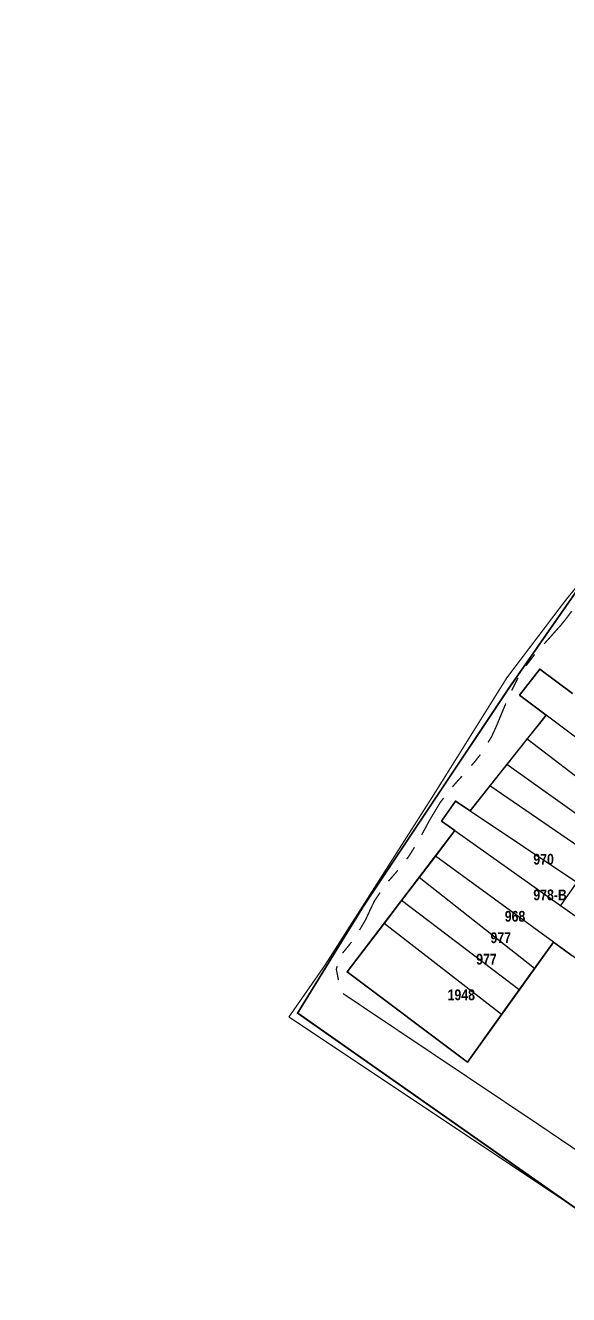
# Model space of a CAD drawing. Extents: x 203136 to 205923, y 4839890 to 4842982.
# Drawn here: x 203676.3 to 203752.4, y 4841723.2 to 4841901 of the extents above; entities that cross this region are included whole.
import ezdxf
from ezdxf.enums import TextEntityAlignment as Align

# ---------------------------------------------------------------- set-up
doc = ezdxf.new("R2010")
doc.units = 0
doc.header["$LTSCALE"] = 1.5
doc.header["$MEASUREMENT"] = 0
for name, color, linetype in [('CD_MALHA_LOTES', 40, 'CONTINUOUS'), ('LM-LIM-SETOR-FISCAL', 7, 'CONTINUOUS'), ('RU-QUADRAS', 210, 'CONTINUOUS'), ('SV-EIXO-RUA-N-PAV', 6, 'CONTINUOUS'), ('SV-EIXO-RUA-PAV', 20, 'CONTINUOUS'), ('SV-RUA-PAVIM-S-GUIA-C-GUIA', 7, 'CONTINUOUS'), ('Th_NmrPort', 1, 'CONTINUOUS')]:
    doc.layers.add(name, color=color, linetype=linetype)
doc.styles.get("Standard").update_dxf_attribs({"font": 'swisscbo.ttf'})
doc.linetypes.add('Limite', pattern='A,20,-3,[130,ltypeshp.shx,S=6.35,R=0,X=0,Y=0],-3,20', length=46)

msp = doc.modelspace()

# ---------------------------------------------------------------- linework, layer by layer
at = {"layer": 'CD_MALHA_LOTES', "linetype": 'Continuous'}
for p, q in [((203748.31, 4841810.82), (203745.49, 4841807.17)), ((203752.88, 4841807.4), (203748.31, 4841810.82)), ((203745.49, 4841807.17), (203749.19, 4841804.39)), ((203749.19, 4841804.39), (203746.54, 4841801.05)), ((203760.4, 4841795.94), (203749.19, 4841804.39)), ((203746.54, 4841801.05), (203743.69, 4841797.44)), ((203746.54, 4841801.05), (203757.73, 4841792.5)), ((203743.69, 4841797.44), (203741.34, 4841794.48)), ((203755.22, 4841789.26), (203743.69, 4841797.44)), ((203741.34, 4841794.48), (203738.55, 4841790.96)), ((203760.46, 4841781.33), (203741.34, 4841794.48)), ((203736.5, 4841792.32), (203734.54, 4841789.53)), ((203738.55, 4841790.96), (203736.5, 4841792.32)), ((203738.55, 4841790.96), (203753.5, 4841781)), ((203734.54, 4841789.53), (203736.41, 4841788.2)), ((203736.41, 4841788.2), (203733.7, 4841784.64)), ((203736.41, 4841788.2), (203751.22, 4841777.72)), ((203733.7, 4841784.64), (203731.42, 4841781.63)), ((203750.24, 4841772.57), (203733.7, 4841784.64)), ((203731.42, 4841781.63), (203728.98, 4841778.43)), ((203747.58, 4841768.87), (203731.42, 4841781.63)), ((203753.5, 4841781), (203751.22, 4841777.72)), ((203728.98, 4841778.43), (203726.53, 4841775.21)), ((203745.45, 4841765.9), (203728.98, 4841778.43)), ((203751.22, 4841777.72), (203755.61, 4841774.61)), ((203726.53, 4841775.21), (203721.35, 4841768.4)), ((203742.97, 4841762.45), (203726.53, 4841775.21)), ((203747.58, 4841768.87), (203750.24, 4841772.57)), ((203750.24, 4841772.57), (203752.8, 4841770.71)), ((203721.35, 4841768.4), (203738.18, 4841755.79)), ((203745.45, 4841765.9), (203747.58, 4841768.87)), ((203742.97, 4841762.45), (203745.45, 4841765.9)), ((203738.18, 4841755.79), (203742.97, 4841762.45))]:
    msp.add_line(p, q, dxfattribs=at)
for p in [(203748.31, 4841810.82), (203749.19, 4841804.39), (203746.54, 4841801.05), (203746.54, 4841801.05), (203743.69, 4841797.44), (203741.34, 4841794.48), (203741.34, 4841794.48), (203736.5, 4841792.32), (203738.55, 4841790.96), (203733.7, 4841784.64), (203733.7, 4841784.64), (203731.42, 4841781.63), (203731.42, 4841781.63), (203728.98, 4841778.43), (203728.98, 4841778.43), (203751.22, 4841777.72), (203726.53, 4841775.21), (203726.53, 4841775.21), (203750.24, 4841772.57), (203721.35, 4841768.4), (203747.58, 4841768.87), (203745.45, 4841765.9), (203742.97, 4841762.45)]:
    msp.add_point(p, dxfattribs=at)
at = {"layer": 'LM-LIM-SETOR-FISCAL', "linetype": 'Limite', "ltscale": 0.1, "flags": 128}
msp.add_lwpolyline([(203469.377234, 4841362.89061, 0.25, 0.25, 0), (203519.491753, 4841421.251163, 0.25, 0.25, 0), (203539.040039, 4841445.453803, 0.25, 0.25, 0), (203552.611299, 4841461.387824, 0.25, 0.25, 0), (203566.238133, 4841484.68956, 0.25, 0.25, 0), (203609.99, 4841529.19, 0.25, 0.25, 0), (203632, 4841555.03, 0.25, 0.25, 0), (203660.44, 4841587.64, 0.25, 0.25, 0), (203674.06, 4841602.04, 0.25, 0.25, 0), (203710.04, 4841645.13, 0.25, 0.25, 0), (203742.06, 4841682.63, 0.25, 0.25, 0), (203749.59, 4841692.3, 0.25, 0.25, 0), (203765.8, 4841714.59, 0.25, 0.25, 0), (203770.437717, 4841723.305383, 0.25, 0.25, 0), (203714.413653, 4841762.64358, 0.25, 0.25, 0), (203723.585168, 4841777.541949, 0.25, 0.25, 0), (203744.064325, 4841808.260684, 0.25, 0.25, 0), (203754.769339, 4841823.620052, 0.25, 0.25, 0), (203763.612611, 4841832.928759, 0.25, 0.25, 0), (203773.572638, 4841842.432366, 0.25, 0.25, 0), (203784.091768, 4841852.942481, 0.25, 0.25, 0), (203799.86552, 4841866.904972, 0.25, 0.25, 0), (203809.371409, 4841877.624378, 0.25, 0.25, 0), (203820.293068, 4841888.950542, 0.25, 0.25, 0), (203834.046268, 4841882.073942, 0.25, 0.25, 0), (204046.7661, 4842201.182221, 0.25, 0.25, 0), (204178.512752, 4842399.235913, 0.25, 0.25, 0), (204339.269682, 4842642.311478, 0.25, 0.25, 0), (204394.703106, 4842727.956118, 0.25, 0.25, 0), (204455.679872, 4842818.312599, 0.25, 0.25, 0), (204552.409898, 4842958.280115, 0.18, 0.18, 0), (204552.411197, 4842958.281995, 0.25, 0.25, 0), (204552.409898, 4842958.280115, 0.25, 0.25, 0), (204552.41, 4842958.28, 0.25, 0.25, 0), (204636.88, 4842865.48, 0.25, 0.25, 0), (204802.20702, 4842671.508044, 0.25, 0.25, 0), (204837.727029, 4842630.149129, 0.25, 0.25, 0), (205008.271732, 4842430.409897, 0.25, 0.25, 0), (205138.673959, 4842279.328213, 0.25, 0.25, 0), (205174.437256, 4842238.699161, 0.25, 0.25, 0), (205203.631784, 4842204.152303, 0.25, 0.25, 0), (205240.124945, 4842163.766539, 0.25, 0.25, 0), (205267.85, 4842136.34, 0.25, 0.25, 0), (205295.915353, 4842071.881893, 0.25, 0.25, 0), (205307.647026, 4842046.742594, 0.25, 0.25, 0), (205351.13, 4841954.04, 0.25, 0.25, 0), (205379.26, 4841896.27, 0.25, 0.25, 0), (205405.061808, 4841844.580735, 0.25, 0.25, 0), (205438.77, 4841777.24, 0.25, 0.25, 0), (205460.65, 4841701.79, 0.25, 0.25, 0), (205500.37, 4841613.55, 0.25, 0.25, 0), (205574.15, 4841463.73, 0.25, 0.25, 0), (205576.19, 4841458.65, 0.25, 0.25, 0), (205586.52, 4841433.19, 0.25, 0.25, 0), (205615.29, 4841364.14, 0.25, 0.25, 0), (205647.73668, 4841231.470751, 0.25, 0.25, 0), (205655.460047, 4841210.753747, 0.25, 0.25, 0), (205675.209194, 4841159.41187, 0.25, 0.25, 0), (205690.04619, 4841124.071091, 0.25, 0.25, 0), (205704.679922, 4841088.324092, 0.25, 0.25, 0), (205713.35, 4841065.22, 0.25, 0.25, 0), (205719.94, 4841049.35, 0.25, 0.25, 0), (205719.957412, 4841049.304741, 0, 0, 0), (205790.360912, 4840892.191443, 0, 0, 0)], format="xyseb", dxfattribs=at)
at = {"layer": 'RU-QUADRAS', "color": 6, "linetype": 'Continuous'}
msp.add_lwpolyline([(203759.55, 4841765.78), (203750.24, 4841772.57), (203738.18, 4841755.79), (203721.35, 4841768.4), (203736.41, 4841788.2), (203734.54, 4841789.53), (203736.5, 4841792.32), (203738.55, 4841790.96), (203749.19, 4841804.39), (203745.49, 4841807.17), (203748.31, 4841810.82), (203752.88, 4841807.4)], dxfattribs=at)
at = {"layer": 'SV-EIXO-RUA-N-PAV', "const_width": 0.18, "flags": 128}
msp.add_lwpolyline([(203762.5591, 4841833.5902), (203751.818501, 4841820.3139), (203743.723376, 4841809.632006), (203733.407877, 4841793.127207), (203718.278478, 4841769.401558), (203713.195594, 4841762.099)], dxfattribs=at)
at = {"layer": 'SV-EIXO-RUA-PAV', "const_width": 0.18}
msp.add_lwpolyline([(203713.195594, 4841762.099), (203718.6708, 4841758.4484), (203819.801783, 4841691.0189), (203924.608837, 4841621.1384), (203982.867673, 4841582.775028), (204024.317884, 4841554.89701), (204047.25663, 4841539.716778), (204184.483112, 4841447.8663), (204230.965896, 4841416.8737), (204316.37469, 4841359.9271), (204340.8024, 4841343.6398), (204391.414581, 4841309.998544), (204408.223744, 4841298.6864), (204430.382008, 4841283.9123), (204456.732906, 4841266.3427), (204609.65364, 4841164.120225), (204616.269943, 4841159.644491), (204624.637621, 4841154.19577), (204631.837716, 4841149.525438), (204636.861682, 4841146.2412)], dxfattribs=at)
at = {"layer": 'SV-RUA-PAVIM-S-GUIA-C-GUIA', "const_width": 0.18}
for points in [[(203752.796254, 4841818.940245), (203752.207491, 4841818.15219)], [(203751.576014, 4841817.355889), (203751.27, 4841816.97)], [(203752.207491, 4841818.15219), (203751.576014, 4841817.355889)], [(203751.27, 4841816.97), (203749.59798, 4841815.101334)], [(203749.270066, 4841814.734854), (203748.928167, 4841814.358814)], [(203749.59798, 4841815.101334), (203749.270066, 4841814.734854)], [(203747.593749, 4841812.869824), (203746.378787, 4841811.281155)], [(203745.247015, 4841809.550625), (203744.375575, 4841807.828433)], [(203745.283625, 4841809.610151), (203745.247015, 4841809.550625)], [(203743.176986, 4841805.079468), (203742.964396, 4841804.574401)], [(203743.564934, 4841806.001149), (203743.176986, 4841805.079468)], [(203742.409219, 4841803.232713), (203742.180218, 4841802.679289)], [(203742.964396, 4841804.574401), (203742.409219, 4841803.232713)], [(203741.545827, 4841801.317727), (203741.072696, 4841800.553338)], [(203741.588497, 4841801.409306), (203741.545827, 4841801.317727)], [(203742.180218, 4841802.679289), (203741.588497, 4841801.409306)], [(203739.134352, 4841797.759913), (203738.743094, 4841797.312951)], [(203739.38743, 4841798.07736), (203739.134352, 4841797.759913)], [(203740.010803, 4841798.859285), (203739.38743, 4841798.07736)], [(203737.41244, 4841795.819937), (203736.907454, 4841795.261839)], [(203736.907454, 4841795.261839), (203736.084155, 4841794.324792)], [(203734.845971, 4841792.754682), (203734.4, 4841792.18)], [(203734.4, 4841792.18), (203733.231043, 4841790.231121)], [(203732.859585, 4841789.611829), (203732.257675, 4841788.484621)], [(203733.231043, 4841790.231121), (203732.859585, 4841789.611829)], [(203732.150453, 4841788.283825), (203731.781411, 4841787.605324)], [(203732.257675, 4841788.484621), (203732.150453, 4841788.283825)], [(203730.777572, 4841785.876453), (203730.249994, 4841785.026947)], [(203729.96, 4841784.56), (203729.679521, 4841784.20768)], [(203730.249994, 4841785.026947), (203729.96, 4841784.56)], [(203728.092448, 4841782.214101), (203727.12898, 4841781.128031)], [(203728.433863, 4841782.642964), (203728.092448, 4841782.214101)], [(203725.189413, 4841778.386802), (203724.912948, 4841777.811699)], [(203725.392189, 4841778.686554), (203725.189413, 4841778.386802)], [(203725.952501, 4841779.514835), (203725.392189, 4841778.686554)], [(203724.537794, 4841777.031303), (203724.061552, 4841776.002028)], [(203724.912948, 4841777.811699), (203724.537794, 4841777.031303)], [(203723.904446, 4841775.662483), (203723.079908, 4841774.261201)], [(203724.061552, 4841776.002028), (203723.904446, 4841775.662483)], [(203721.598886, 4841772.137688), (203720.708092, 4841771.050571)], [(203721.965592, 4841772.605658), (203721.598886, 4841772.137688)], [(203719.96537, 4841769.203506), (203719.824974, 4841768.821547)], [(203719.824974, 4841768.821547), (203720.133234, 4841767.2586)], [(203720.773904, 4841765.397758), (203720.800189, 4841765.356344)]]:
    msp.add_lwpolyline(points, dxfattribs=at)
at = {"layer": 'SV-RUA-PAVIM-S-GUIA-C-GUIA', "linetype": 'Continuous', "const_width": 0.18, "flags": 128}
msp.add_lwpolyline([(203823.751872, 4841696.358943), (203798.35, 4841713.35), (203775.598116, 4841728.812831), (203770.058029, 4841732.194165), (203748.06, 4841747.09), (203720.800189, 4841765.356344)], dxfattribs=at)

# ---------------------------------------------------------------- texts
at = {"layer": 'Th_NmrPort', "color": 1}
for s, p in [('970', (203747.418554, 4841784.197271)), ('978-B', (203747.418554, 4841779.197271)), ('968', (203743.418554, 4841776.197271)), ('977', (203741.418554, 4841773.197271)), ('977', (203739.418554, 4841770.197271)), ('1948', (203735.418554, 4841765.197271))]:
    msp.add_text(s, height=1.5, dxfattribs=at).set_placement(p, align=Align.MIDDLE_LEFT)

doc.saveas('drawing.dxf')
